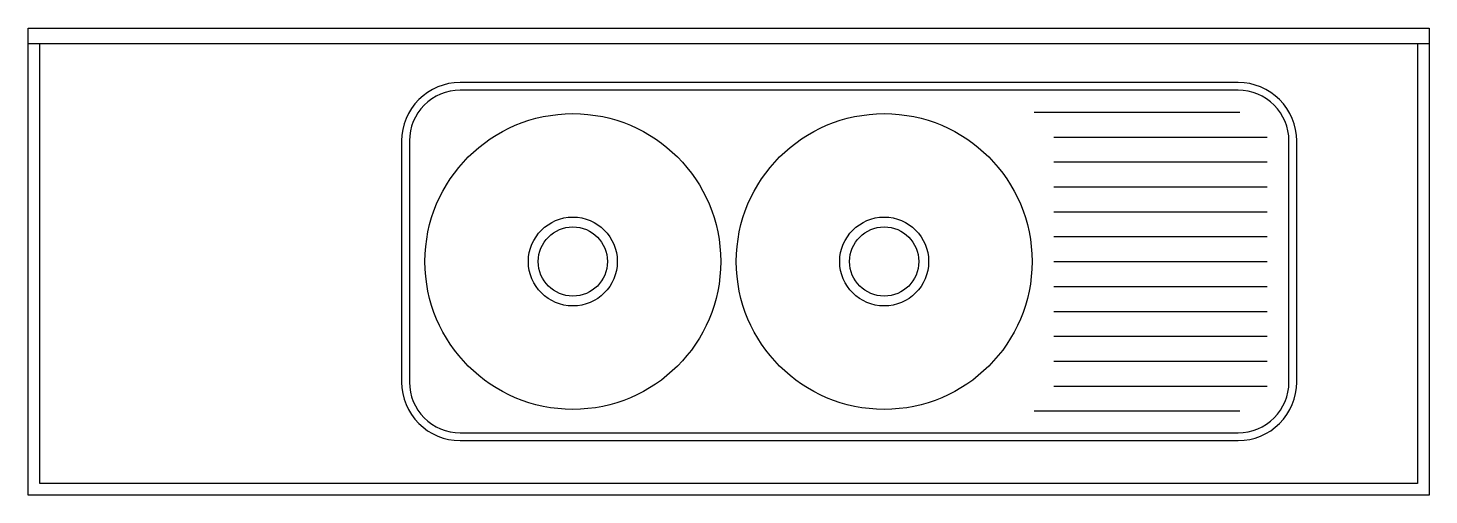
# Model space of a CAD drawing. Extents: x -927 to 873, y 457 to 1057.
import ezdxf

# ---------------------------------------------------------------- set-up
doc = ezdxf.new("R2010")
doc.units = 0
doc.header["$LTSCALE"] = 70
doc.layers.get('0').update_dxf_attribs({"linetype": 'CONTINUOUS'})

msp = doc.modelspace()

# ---------------------------------------------------------------- linework, layer by layer
for p, q in [((-927.4, 1057.3), (872.6, 1057.3)), ((-927.4, 457.3), (-927.4, 1057.3)), ((872.6, 1057.3), (872.6, 457.3)), ((-927.4, 1037.3), (872.6, 1037.3)), ((-912.4, 472.3), (-912.4, 1037.3)), ((857.6, 1037.3), (857.6, 472.3)), ((365.3, 949.3), (629.6, 949.3)), ((390.6, 917.3), (664.6, 917.3)), ((390.6, 885.3), (664.6, 885.3)), ((390.6, 853.3), (664.6, 853.3)), ((390.6, 821.3), (664.6, 821.3)), ((390.6, 789.3), (664.6, 789.3)), ((390.6, 757.3), (664.6, 757.3)), ((390.6, 725.3), (664.6, 725.3)), ((390.6, 693.3), (664.6, 693.3)), ((390.6, 661.3), (664.6, 661.3)), ((390.6, 629.3), (664.6, 629.3)), ((390.6, 597.3), (664.6, 597.3)), ((365.3, 565.3), (629.6, 565.3)), ((857.6, 472.3), (-912.4, 472.3)), ((872.6, 457.3), (-927.4, 457.3))]:
    msp.add_line(p, q)
for points in [[(-447.4, 602.3, 0.414214), (-372.4, 527.3), (627.6, 527.3, 0.414214), (702.6, 602.3), (702.6, 912.3, 0.414214), (627.6, 987.3), (-372.4, 987.3, 0.414214), (-447.4, 912.3)], [(-372.4, 537.3), (627.6, 537.3, 0.414214), (692.6, 602.3), (692.6, 912.3, 0.414214), (627.6, 977.3), (-372.4, 977.3, 0.414214), (-437.4, 912.3), (-437.4, 602.3, 0.414214)]]:
    msp.add_lwpolyline(points, format="xyb", close=True)
for centre, radius in [((-227.4, 757.3), 190), ((172.6, 757.3), 190), ((-227.4, 757.3), 57.1), ((172.6, 757.3), 57.1), ((-227.4, 757.3), 44.5), ((172.6, 757.3), 44.5)]:
    msp.add_circle(centre, radius)

doc.saveas('drawing.dxf')
